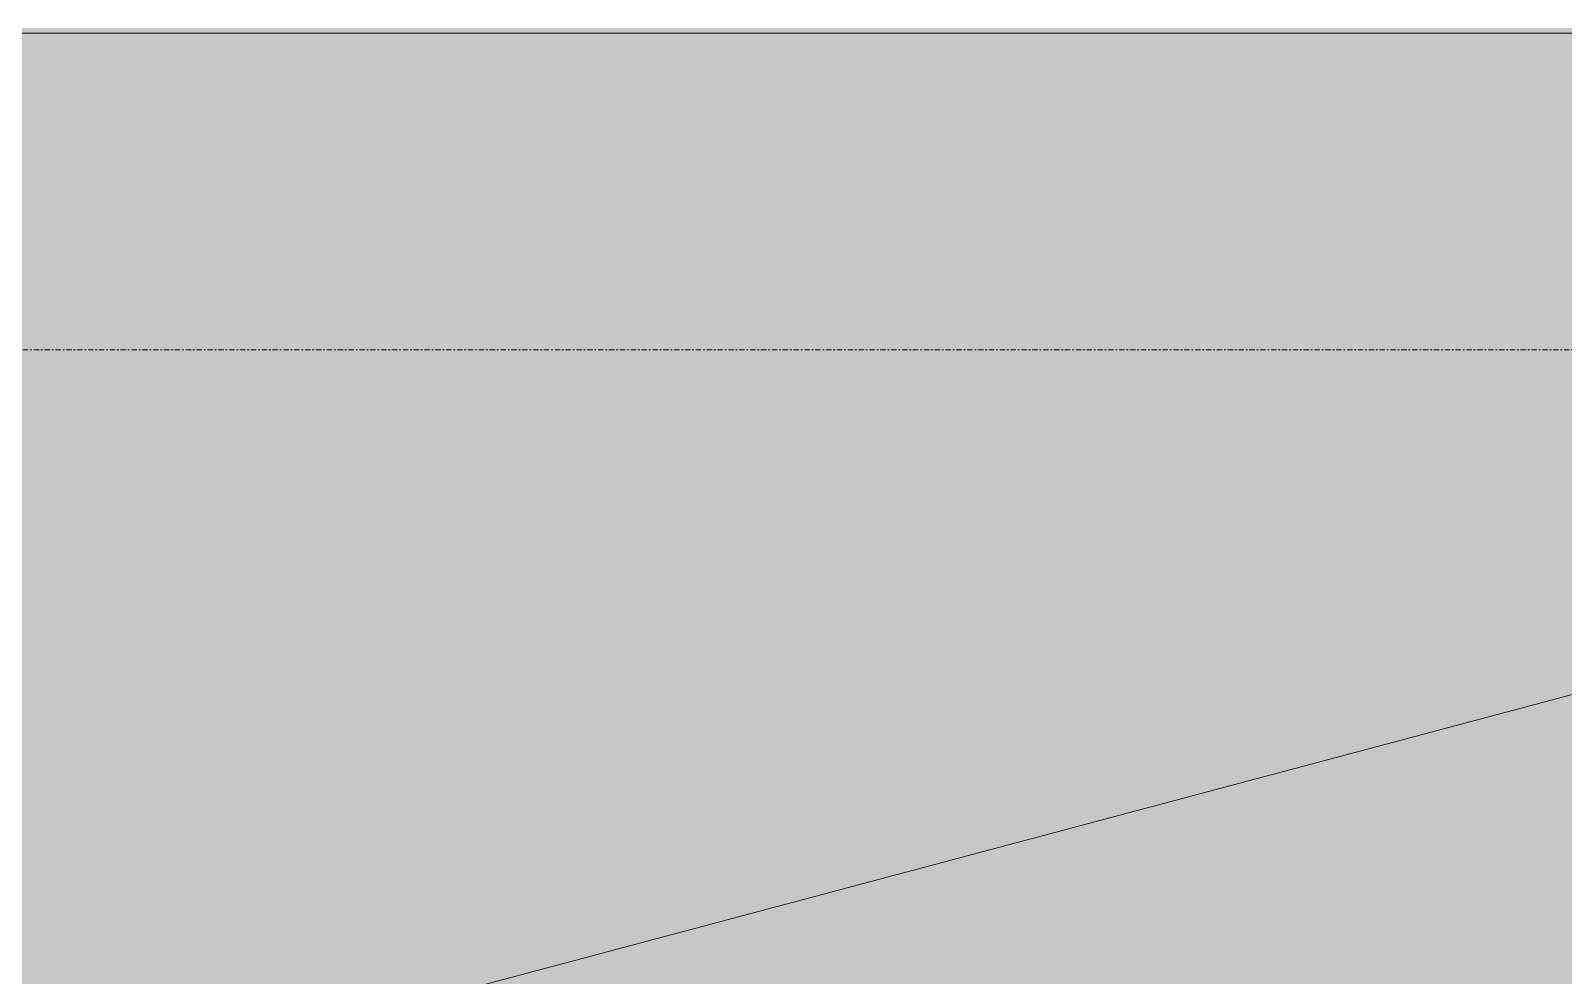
# Model space of a CAD drawing. Header units: millimetres. Extents: x -2361666 to -2009843, y -375 to 29863.
# Drawn here: x -2040952 to -2037563, y 13816 to 15906 of the extents above; entities that cross this region are included whole.
import ezdxf

# ---------------------------------------------------------------- set-up
doc = ezdxf.new("R2010")
doc.units = ezdxf.units.MM
doc.linetypes.add('AEC_Center', pattern=[24, 12, -4, 4, -4])
for name, color, linetype, lineweight in [('A-FLOR-LEVL', 51, 'Continuous', 5), ('A-GENM', 13, 'Continuous', 5), ('A-ROOF', 132, 'Continuous', 5)]:
    doc.layers.add(name, color=color, linetype=linetype, lineweight=lineweight)

# ---------------------------------------------------------------- blocks, each defined once
blk = doc.blocks.new('Generic Models 20 - Generic Models 13-2246191-SOUTH EAST - PART C')
at = {"layer": 'A-GENM'}
h = blk.add_hatch(color=256, dxfattribs=at)
h.paths.add_polyline_path([(-1611593.3, 8017.1), (-1611352.9, 8017.1), (-1586694.6, 13715.8), (-1586692.4, 14656.4), (-1611588.5, 8018.4)])
h.paths.add_polyline_path([(-1644324.2, 8023.4), (-1644124.1, 8028), (-1645369, 15899.9), (-1646118.1, 15899.9), (-1644325.2, 8028)])
h.paths.add_polyline_path([(-1583733.6, 15445.3), (-1579211, 15445.3), (-1577243.4, 15900), (-1582028.1, 15900), (-1583260.4, 15571.5)])
h = blk.add_hatch(color=256, dxfattribs=at)
h.paths.add_polyline_path([(-1612212.5, 8017.1), (-1611588.5, 8018.4), (-1586692.4, 14656.4), (-1586690.6, 15445.3), (-1583733.6, 15445.3), (-1582028.1, 15900), (-1594349.1, 15900), (-1611999.4, 8111.2)])
h.paths.add_polyline_path([(-1643394.7, 8028), (-1643724.7, 15900.2), (-1645369, 15899.9), (-1644124.1, 8028), (-1643618.1, 8028)])
for p, q in [((-1582028.1, 15900), (-1594349.1, 15900)), ((-1586692.4, 14656.4), (-1611593.3, 8017.1)), ((-1611593.3, 8017.1), (-1586692.4, 14656.4))]:
    blk.add_line(p, q, dxfattribs=at)

msp = doc.modelspace()

# ---------------------------------------------------------------- hatches: boundary and pattern name
at = {"layer": 'A-ROOF'}
msp.add_hatch(color=256, dxfattribs=at).paths.add_polyline_path([(-2027271.6, 15900), (-2027264.7, 15901.6), (-2025015.9, 15903.1), (-2025010.5, 15904.7), (-2024704.7, 15902.2), (-2024704.7, 15911.6), (-2115596.4, 15911.6), (-2115596.4, 15908.7), (-2115295.8, 15911), (-2115279.9, 15900), (-2027646.3, 15900)])

# ---------------------------------------------------------------- linework, layer by layer
at = {"layer": 'A-FLOR-LEVL', "linetype": 'AEC_Center'}
msp.add_line((-2127297.6, 15200), (-2009843.2, 15200), dxfattribs=at)

# ---------------------------------------------------------------- block references
at = {"layer": 'A-GENM'}
msp.add_blockref('Generic Models 20 - Generic Models 13-2246191-SOUTH EAST - PART C', (-450028.2, 0), dxfattribs=at)

doc.saveas('drawing.dxf')
